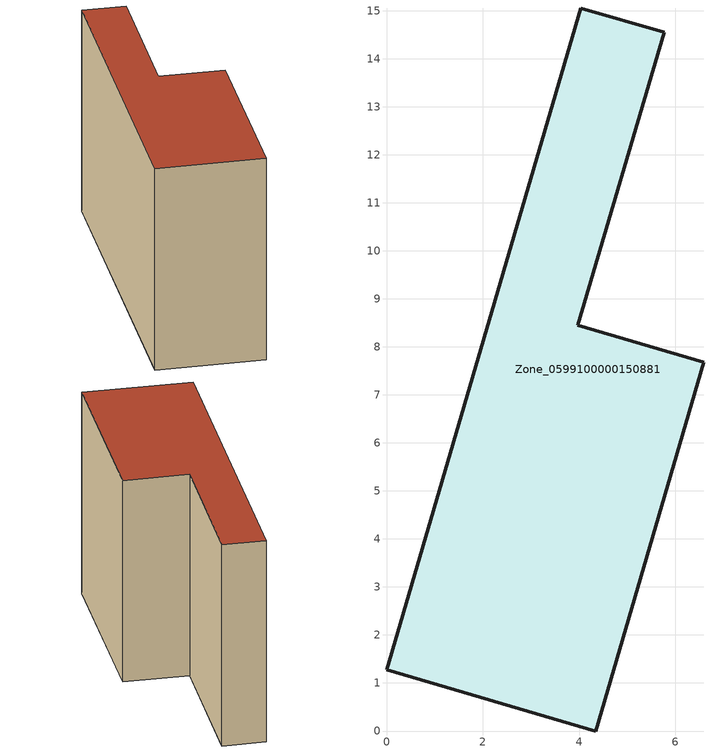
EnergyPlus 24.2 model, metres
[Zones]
Zone_0599100000150881
 floor ground (C_G): 0,1.28 4.03,15.06 5.77,14.55 3.97,8.45 6.59,7.68 4.35,0 z0
 wall outside (C_F): 3.97,8.45 5.77,14.55 4.03,15.06 0,1.28 4.35,0 6.59,7.68 3.97,8.45 z0:8.98
 roof outside (C_R): 4.35,0 6.59,7.68 3.97,8.45 5.77,14.55 4.03,15.06 0,1.28 z8.98
[BUILDING]
Pand.0599100000150881: North Axis=0; Terrain=City; Loads Convergence Tolerance Value=0.04; Temperature Convergence Tolerance Value=0.4; Solar Distribution=FullExterior; Maximum Number of Warmup Days=25; Minimum Number of Warmup Days=1
[Site:Location]
Rotterdam.The.Hague.AP_ZH_NLD Design_Conditions: Latitude=51.96; Longitude=4.45; Time Zone=1; Elevation=-4.5
[SITE:GROUNDTEMPERATURE:BUILDINGSURFACE]
18, 18, 18, 18, 18, 18, 18, 18, 18, 18, 18, 18
[MATERIAL] Thermal Absorptance=0.9; Solar Absorptance=0.7; Visible Absorptance=0.7
Name | Roughness | Thickness | Conductivity | Density | Specific Heat
G.TI.1946 | MediumSmooth | 0.15 | 1 | 540 | 1210
F.TI.1946 | Rough | 0.3 | 0.857143 | 1920 | 840
R.TI.1946 | MediumRough | 0.2 | 0.1 | 1500 | 1000
[CONSTRUCTION]
C_G: G.TI.1946
C_F: F.TI.1946
C_R: R.TI.1946
[ZONE]
Zone_0599100000150881: Type=1; Multiplier=1; Ceiling Height=Autocalculate; Volume=Autocalculate; Floor Area=autocalculate; Part of Total Floor Area=Yes
[ZONEINFILTRATION:DESIGNFLOWRATE]
Infil_Zone_0599100000150881: Zone or ZoneList or Space or SpaceList=Zone_0599100000150881; Schedule=AlwaysOn; Design Flow Rate Calculation Method=Flow/Area; Flow Rate per Floor Area=0.003; Constant Term Coefficient=1; Temperature Term Coefficient=0; Velocity Term Coefficient=0; Velocity Squared Term Coefficient=0
[HVACTEMPLATE:ZONE:IDEALLOADSAIRSYSTEM]
Zone_0599100000150881: Maximum Heating Supply Air Temperature=50; Minimum Cooling Supply Air Temperature=13; Maximum Heating Supply Air Humidity Ratio=0.0156; Minimum Cooling Supply Air Humidity Ratio=0.0077; Heating Limit=NoLimit; Cooling Limit=NoLimit; Dehumidification Control Type=ConstantSensibleHeatRatio; Cooling Sensible Heat Ratio=0.7; Dehumidification Setpoint=60; Humidification Control Type=None; Humidification Setpoint=30; Outdoor Air Method=None; Outdoor Air Flow Rate per Person=0.00944; Outdoor Air Flow Rate per Zone Floor Area=0; Outdoor Air Flow Rate per Zone=0; Demand Controlled Ventilation Type=None; Outdoor Air Economizer Type=NoEconomizer; Heat Recovery Type=None; Sensible Heat Recovery Effectiveness=0.7; Latent Heat Recovery Effectiveness=0.65
[ZONECONTROL:THERMOSTAT]
ThermostatControl_Zone_0599100000150881: Zone or ZoneList=Zone_0599100000150881; Control Type Schedule=DualSetpointControlType; Control 1=Thermostat_Zone_0599100000150881; Temperature Difference Between Cutout And Setpoint=0
[THERMOSTATSETPOINT:DUALSETPOINT]
Thermostat_Zone_0599100000150881: Heating Setpoint Temperature Schedule=HeatingSetpoint_Zone_0599100000150881; Cooling Setpoint Temperature Schedule=CoolingSetpoint_Zone_0599100000150881
[SCHEDULE:COMPACT]
HeatingSetpoint_Zone_0599100000150881: Through: 12/31, For: AllDays, Until: 24:00, 21
CoolingSetpoint_Zone_0599100000150881: Through: 12/31, For: AllDays, Until: 24:00, 24
DualSetpointControlType: Through: 12/31, For: AllDays, Until: 24:00, 4
AlwaysOn: Through: 12/31, For: AllDays, Until: 24:00, 1
